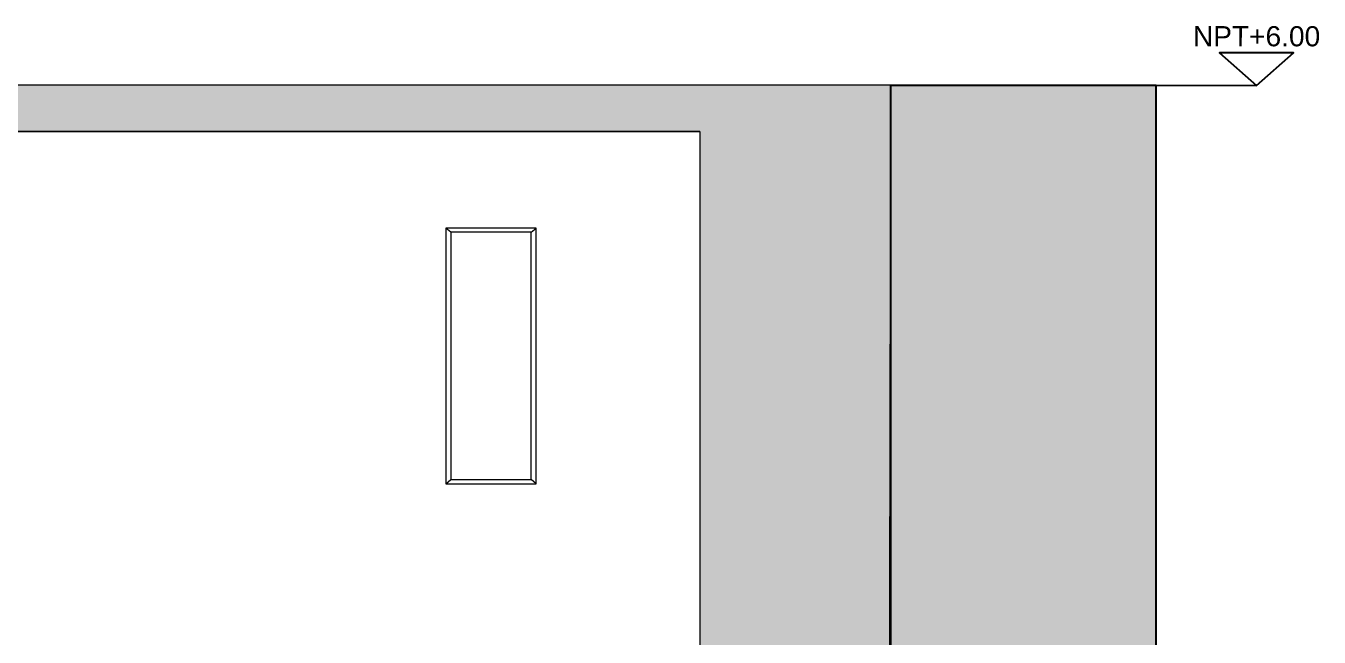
# Model space of a CAD drawing. Header units: millimetres. Extents: x 19901 to 42199, y 14545 to 21214.
# Drawn here: x 38164 to 38806, y 15848 to 16151 of the extents above; entities that cross this region are included whole.
import ezdxf
from ezdxf.enums import TextEntityAlignment as Align

# ---------------------------------------------------------------- set-up
doc = ezdxf.new("R2010")
doc.units = ezdxf.units.MM
doc.layers.get('0').update_dxf_attribs({"lineweight": 18})
doc.layers.add('A-ANNO-SYMB', color=3, linetype='Continuous')
doc.layers.add('A-ANNO-TEXT', color=3, linetype='Continuous')
doc.layers.add('MURO', color=1, linetype='Continuous', lineweight=25)
doc.layers.add('vetro', color=140, linetype='Continuous', lineweight=15)
doc.styles.add('ARIAL', font='Arial.ttf')

msp = doc.modelspace()

# ---------------------------------------------------------------- hatches: boundary and pattern name
at = {"layer": 'MURO'}
h = msp.add_hatch(color=256, dxfattribs=at)
h.dxf.hatch_style = 1
h.paths.add_polyline_path([(38593.49, 15522.12), (38725.15, 15522.12), (38725.15, 16121.97), (38593.49, 16121.97)])
at = {"layer": 'vetro'}
h = msp.add_hatch(color=256, dxfattribs=at)
h.dxf.hatch_style = 1
h.paths.add_polyline_path([(38029.3, 16098.97), (38029.3, 16121.97), (38593.49, 16121.97), (38592.24, 15522.12), (38592.24, 15522.12), (38498.57, 15522.12), (38498.57, 16098.97)])

# ---------------------------------------------------------------- linework, layer by layer
for q in [(37773.57, 16098.97), (38498.57, 15522.12)]:
    msp.add_line((38498.57, 16098.97), q)
at = {"layer": 'A-ANNO-SYMB', "ltscale": 0.8}
msp.add_line((38725.15, 16121.97), (38775.15, 16121.91), dxfattribs=at)
at = {"layer": 'A-ANNO-SYMB'}
msp.add_lwpolyline([(38775.15, 16121.91), (38793.57, 16138.12), (38756.77, 16138.16)], close=True, dxfattribs=at)
at = {"layer": 'MURO'}
msp.add_lwpolyline([(38725.15, 15522.12), (38593.49, 15522.12), (38593.49, 16121.97), (38725.15, 16121.97)], close=True, dxfattribs=at)
at = {"layer": 'vetro'}
for p, q in [((38372.21, 16050.97), (38372.21, 15923.97)), ((38417.21, 16050.97), (38372.21, 16050.97)), ((38374.81, 16048.94), (38372.21, 16050.97)), ((38414.62, 16048.94), (38417.21, 16050.97)), ((38417.21, 15923.97), (38417.21, 16050.97)), ((38414.62, 16048.94), (38374.81, 16048.94)), ((38374.81, 16048.94), (38374.81, 15925.99)), ((38414.62, 15925.99), (38414.62, 16048.94)), ((38372.21, 15923.97), (38374.81, 15925.99)), ((38372.21, 15923.97), (38417.21, 15923.97)), ((38374.81, 15925.99), (38414.62, 15925.99)), ((38417.21, 15923.97), (38414.62, 15925.99))]:
    msp.add_line(p, q, dxfattribs=at)
msp.add_lwpolyline([(38498.57, 15522.12), (38592.24, 15522.12), (38593.49, 16121.97), (38029.3, 16121.97), (38029.3, 16098.97), (38498.57, 16098.97), (38498.57, 15522.12)], dxfattribs=at)

# ---------------------------------------------------------------- texts
at = {"layer": 'A-ANNO-TEXT', "style": 'ARIAL'}
msp.add_text('NPT+6.00', height=10, rotation=359.93499, dxfattribs=at).set_placement((38775.18, 16141.34), align=Align.CENTER)

doc.saveas('drawing.dxf')
